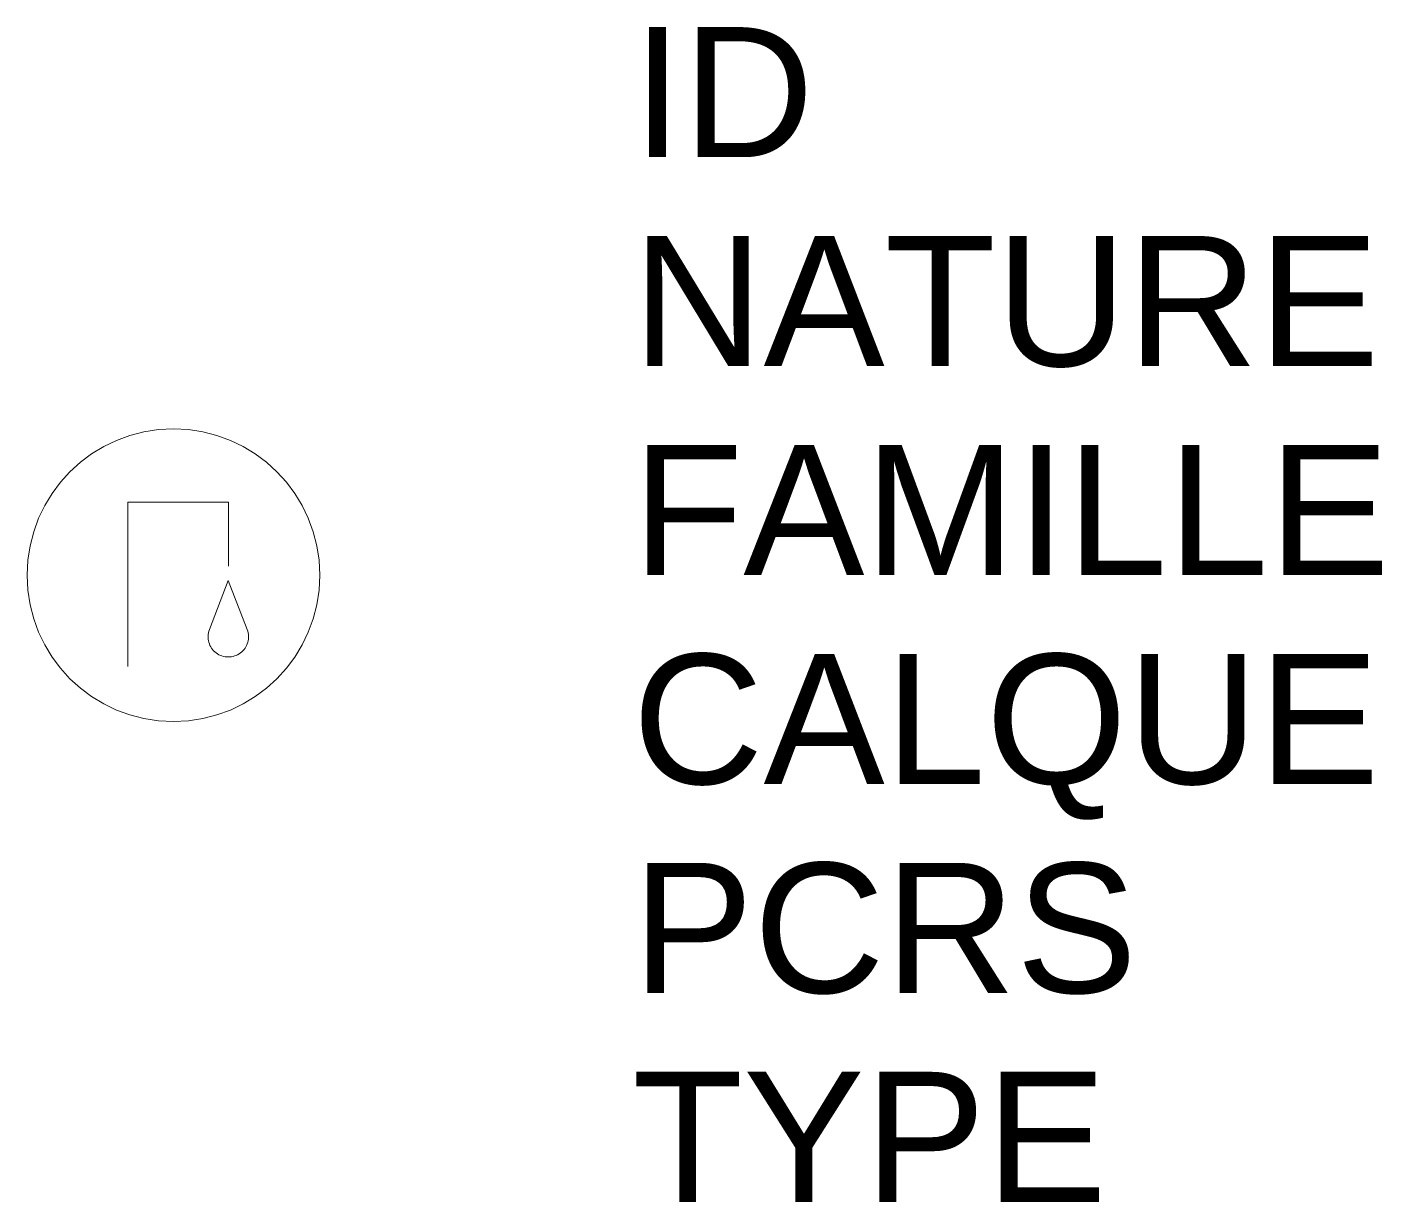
# Model space of a CAD drawing. Header units: metres. Extents: x -0.22 to 1.86, y -0.96 to 0.84.
import ezdxf

# ---------------------------------------------------------------- set-up
doc = ezdxf.new("R2010")
doc.units = ezdxf.units.M
doc.linetypes.add('Socle_Continu', pattern=[2.5, 2.5, 0])
doc.layers.add('EAUPO_SCS', color=140, linetype='Socle_Continu', lineweight=13)
doc.styles.get("Standard").update_dxf_attribs({"font": 'arial.ttf'})

msp = doc.modelspace()

# ---------------------------------------------------------------- linework, layer by layer
at = {"layer": 'EAUPO_SCS', "linetype": 'Socle_Continu', "flags": 128}
msp.add_lwpolyline([(-0.0701, -0.1406), (-0.0701, 0.1125), (0.0846, 0.1125), (0.0846, 0.0141)], dxfattribs=at)
msp.add_lwpolyline([(0.1135, -0.0835), (0.0845, -0.0082), (0.0555, -0.0835, 1.456094)], format="xyb", close=True, dxfattribs=at)
at = {"layer": 'EAUPO_SCS', "linetype": 'Socle_Continu'}
msp.add_circle((0.0002, 0), 0.225, dxfattribs=at)

# ---------------------------------------------------------------- texts
at = {"layer": 'EAUPO_SCS', "linetype": 'Socle_Continu', "flags": 9}
for tag, p, s in [('ID', (0.7055, 0.6428), 'AP_0010'), ('NATURE', (0.7055, 0.3215), 'Borne AEP'), ('FAMILLE', (0.7055, 0.0002), 'Eau potable'), ('CALQUE', (0.7055, -0.3211), 'EAUPO_SCS'), ('PCRS', (0.7055, -0.6423), 'AffleurantSymbole'), ('TYPE', (0.7055, -0.9636), 'NR')]:
    msp.add_attdef(tag, p, s, height=0.2, dxfattribs=at)

doc.saveas('drawing.dxf')
